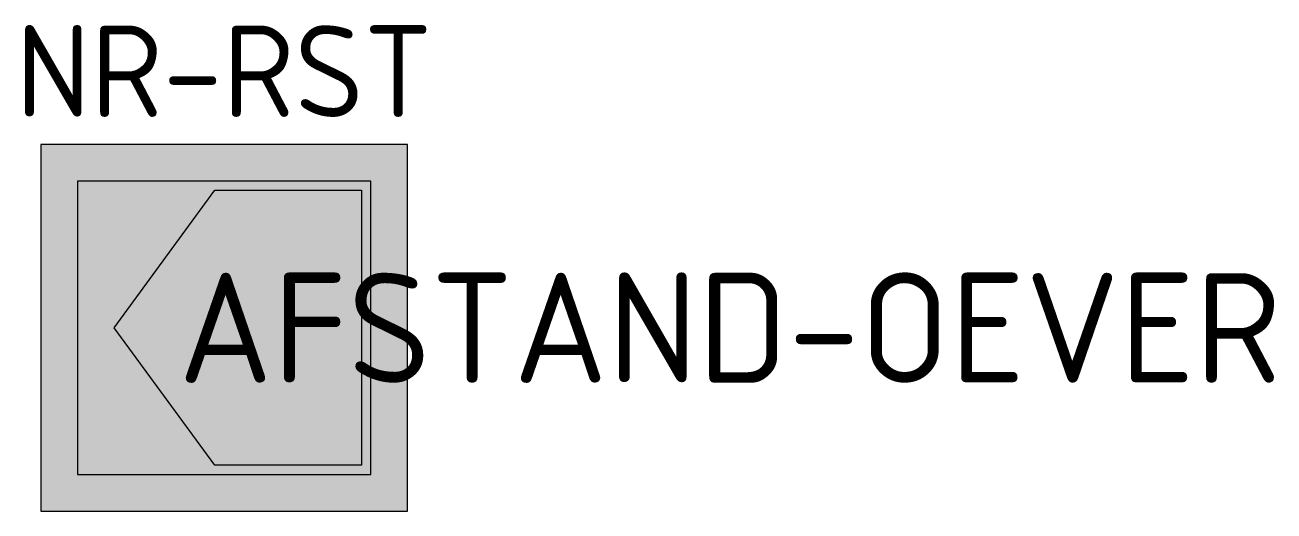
# Model space of a CAD drawing. Header units: metres. Extents: x -5.4 to 28.6, y 0 to 13.3.
import ezdxf
from ezdxf.enums import TextEntityAlignment as Align

# ---------------------------------------------------------------- set-up
doc = ezdxf.new("R2010")
doc.units = ezdxf.units.M
doc.styles.add('NLC-ISO-RVV', font='NLCS-RVV.ttf')
doc.styles.add('NLCS-ISO', font='NLCS-ISO.ttf')

msp = doc.modelspace()

# ---------------------------------------------------------------- hatches: boundary and pattern name
at = {"true_color": 0xbb1e10}
h = msp.add_hatch(color=22, dxfattribs=at)
h.dxf.hatch_style = 1
h.paths.add_polyline_path([(-5, 0), (5, 0), (5, 10), (-5, 10)])
h.paths.add_polyline_path([(-4, 1), (4, 1), (4, 9), (-4, 9)], flags=16)
at = {"true_color": 0xf1f0ea}
h = msp.add_hatch(color=7, dxfattribs=at)
h.dxf.hatch_style = 1
h.paths.add_polyline_path([(-4, 1), (4, 1), (4, 9), (-4, 9)])
h.paths.add_polyline_path([(-0.25, 1.25), (-3, 5), (-0.25, 8.75), (3.75, 8.75), (3.75, 1.25)], flags=16)
at = {"true_color": 0x0e0e10}
h = msp.add_hatch(color=168, dxfattribs=at)
h.dxf.hatch_style = 1
h.paths.add_polyline_path([(-0.25, 1.25), (-3, 5), (-0.25, 8.75), (3.75, 8.75), (3.75, 1.25)])

# ---------------------------------------------------------------- linework, layer by layer
at = {"color": 22}
for points in [[(-5, 0), (5, 0), (5, 10), (-5, 10)], [(-4, 1), (4, 1), (4, 9), (-4, 9)]]:
    msp.add_lwpolyline(points, close=True, dxfattribs=at)
at = {"color": 168, "flags": 128}
msp.add_lwpolyline([(-0.25, 1.25), (-3, 5), (-0.25, 8.75), (3.75, 8.75), (3.75, 1.25)], close=True, dxfattribs=at)

# ---------------------------------------------------------------- texts
at = {"style": 'NLCS-ISO'}
msp.add_attdef('NR-RST', text='C.5', height=2.5, dxfattribs=at).set_placement((0, 10), align=Align.BOTTOM_CENTER)
at = {"color": 7, "true_color": 0xf1f0ea, "style": 'NLC-ISO-RVV'}
msp.add_attdef('AFSTAND-OEVER', text='', height=3, dxfattribs=at).set_placement((-1.25, 5), align=Align.MIDDLE_LEFT)

doc.saveas('drawing.dxf')
